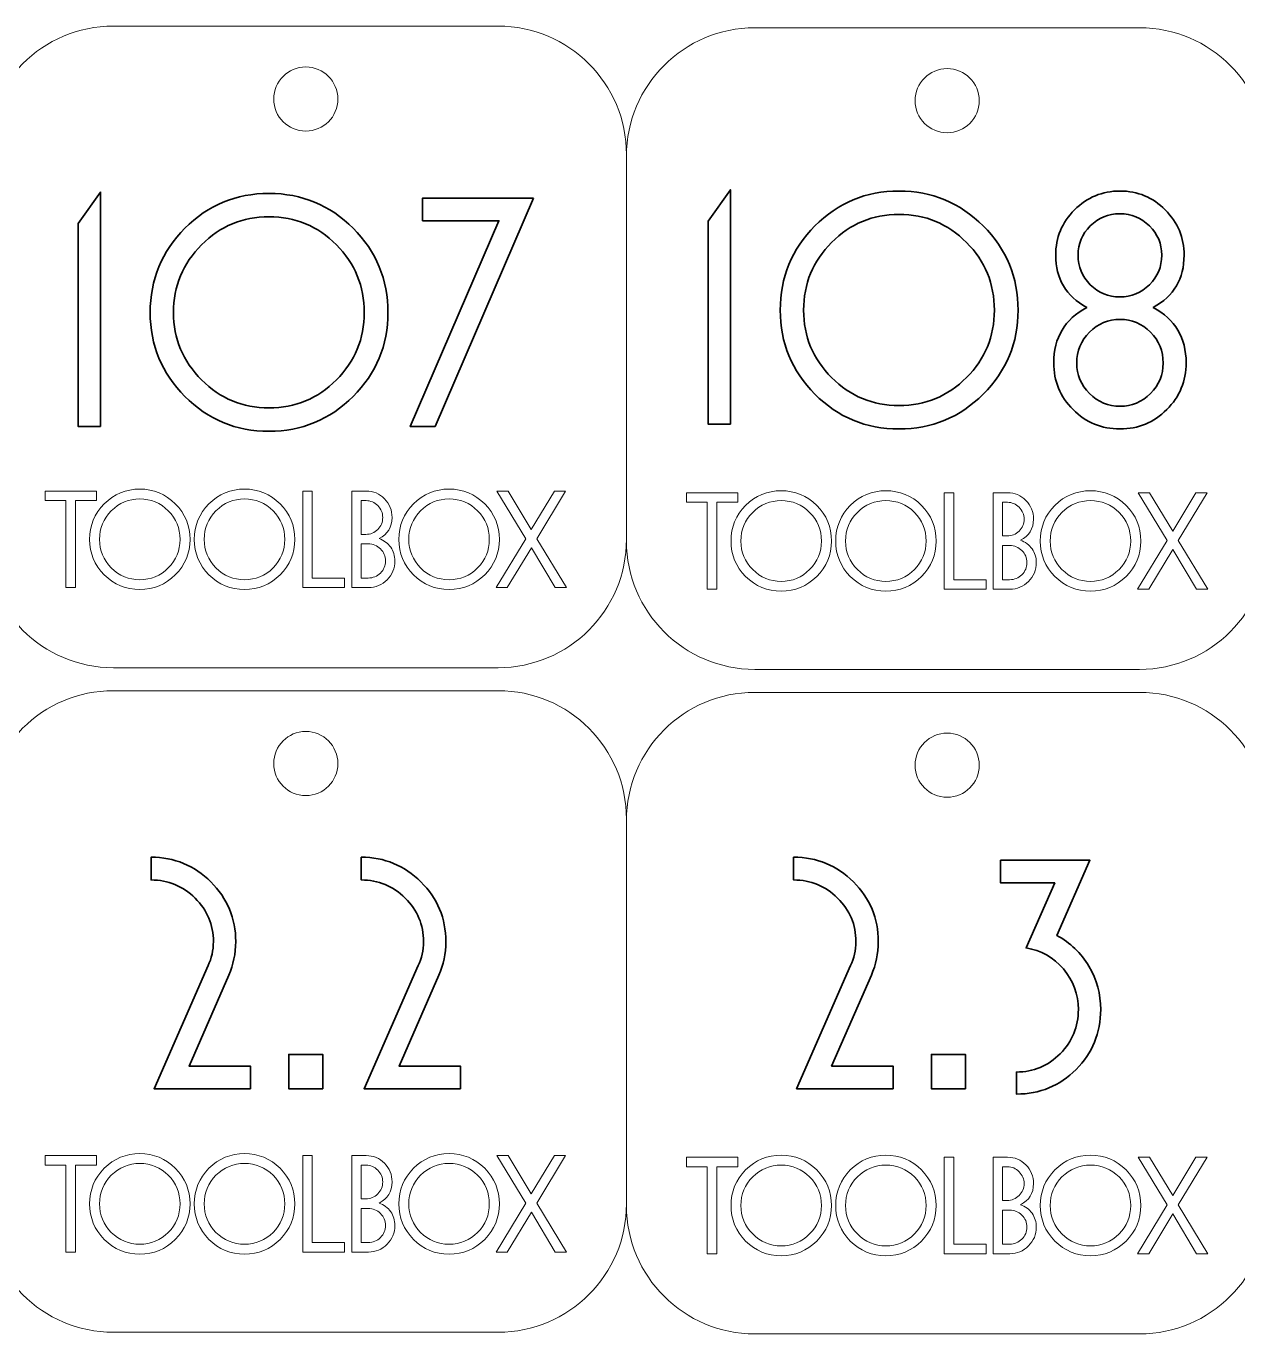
# Model space of a CAD drawing. Header units: inches. Extents: x 269 to 778, y -294 to 278.
# Drawn here: x 322.7 to 417.1, y -190.2 to -88.3 of the extents above; entities that cross this region are included whole.
import ezdxf

# ---------------------------------------------------------------- set-up
doc = ezdxf.new("R2010")
doc.units = ezdxf.units.IN
doc.header["$MEASUREMENT"] = 0
for name, color, linetype in [('cut', 7, 'Continuous'), ('engr', 7, 'Continuous'), ('tagli interni', 7, 'Continuous')]:
    doc.layers.add(name, color=color, linetype=linetype)

# ---------------------------------------------------------------- blocks, each defined once
blk = doc.blocks.new('block 2')
at = {"layer": 'cut', "color": 240, "lineweight": 9}
blk.add_open_spline([(379.47, -190.22), (379.47, -190.22), (409.47, -190.22), (409.47, -190.22), (414.99, -190.22), (419.47, -185.74), (419.47, -180.22), (419.47, -180.22), (419.47, -150.22), (419.47, -150.22), (419.47, -144.69), (414.99, -140.22), (409.47, -140.22), (409.47, -140.22), (379.47, -140.22), (379.47, -140.22), (373.95, -140.22), (369.47, -144.69), (369.47, -150.22), (369.47, -150.22), (369.47, -180.22), (369.47, -180.22), (369.47, -185.74), (373.95, -190.22), (379.47, -190.22)], degree=3, knots=[0, 0, 0, 0, 1, 1, 1, 2, 2, 2, 3, 3, 3, 4, 4, 4, 5, 5, 5, 6, 6, 6, 7, 7, 7, 8, 8, 8, 8], dxfattribs=at)
blk = doc.blocks.new('block 16')
at = {"layer": 'cut', "color": 240, "lineweight": 9}
blk.add_open_spline([(379.47, -138.43), (379.47, -138.43), (409.47, -138.43), (409.47, -138.43), (414.99, -138.43), (419.47, -133.95), (419.47, -128.43), (419.47, -128.43), (419.47, -98.43), (419.47, -98.43), (419.47, -92.91), (414.99, -88.43), (409.47, -88.43), (409.47, -88.43), (379.47, -88.43), (379.47, -88.43), (373.95, -88.43), (369.47, -92.91), (369.47, -98.43), (369.47, -98.43), (369.47, -128.43), (369.47, -128.43), (369.47, -133.95), (373.95, -138.43), (379.47, -138.43)], degree=3, knots=[0, 0, 0, 0, 1, 1, 1, 2, 2, 2, 3, 3, 3, 4, 4, 4, 5, 5, 5, 6, 6, 6, 7, 7, 7, 8, 8, 8, 8], dxfattribs=at)
blk = doc.blocks.new('block 28')
at = {"layer": 'tagli interni', "color": 240, "lineweight": 9}
blk.add_open_spline([(391.97, -145.9), (391.97, -144.52), (393.09, -143.4), (394.47, -143.4), (395.85, -143.4), (396.97, -144.52), (396.97, -145.9), (396.97, -147.28), (395.85, -148.4), (394.47, -148.4), (393.09, -148.4), (391.97, -147.28), (391.97, -145.9)], degree=3, knots=[0, 0, 0, 0, 1, 1, 1, 2, 2, 2, 3, 3, 3, 4, 4, 4, 4], dxfattribs=at)
blk = doc.blocks.new('block 52')
at = {"layer": 'tagli interni', "color": 240, "lineweight": 9}
blk.add_open_spline([(391.97, -94.11), (391.97, -92.73), (393.09, -91.61), (394.47, -91.61), (395.85, -91.61), (396.97, -92.73), (396.97, -94.11), (396.97, -95.49), (395.85, -96.61), (394.47, -96.61), (393.09, -96.61), (391.97, -95.49), (391.97, -94.11)], degree=3, knots=[0, 0, 0, 0, 1, 1, 1, 2, 2, 2, 3, 3, 3, 4, 4, 4, 4], dxfattribs=at)
blk = doc.blocks.new('block 55')
at = {"layer": 'engr', "color": 7, "lineweight": 5}
blk.add_lwpolyline([(378.15, -177.19), (376.51, -177.19), (376.51, -183.97), (375.77, -183.97), (375.77, -177.19), (374.15, -177.19), (374.15, -176.45), (378.15, -176.45), (378.15, -177.19)], dxfattribs=at)
blk = doc.blocks.new('block 56')
at = {"layer": 'engr', "color": 7, "lineweight": 5}
blk.add_open_spline([(385.45, -180.21), (385.45, -181.29), (385.07, -182.21), (384.3, -182.98), (383.54, -183.74), (382.61, -184.13), (381.53, -184.13), (380.45, -184.13), (379.52, -183.74), (378.76, -182.98), (378, -182.21), (377.62, -181.29), (377.62, -180.21), (377.62, -179.13), (378, -178.21), (378.76, -177.44), (379.52, -176.68), (380.45, -176.29), (381.53, -176.29), (382.61, -176.29), (383.54, -176.68), (384.3, -177.44), (385.07, -178.21), (385.45, -179.13), (385.45, -180.21)], degree=3, knots=[0, 0, 0, 0, 1, 1, 1, 2, 2, 2, 3, 3, 3, 4, 4, 4, 5, 5, 5, 6, 6, 6, 7, 7, 7, 8, 8, 8, 8], dxfattribs=at)
blk = doc.blocks.new('block 57')
at = {"layer": 'engr', "color": 7, "lineweight": 5}
blk.add_open_spline([(384.67, -180.21), (384.67, -179.34), (384.37, -178.6), (383.75, -177.98), (383.14, -177.37), (382.4, -177.06), (381.53, -177.06), (380.67, -177.06), (379.93, -177.37), (379.31, -177.98), (378.7, -178.6), (378.39, -179.34), (378.39, -180.21), (378.39, -181.08), (378.7, -181.82), (379.31, -182.43), (379.93, -183.05), (380.67, -183.36), (381.53, -183.36), (382.4, -183.36), (383.14, -183.05), (383.75, -182.43), (384.37, -181.82), (384.67, -181.08), (384.67, -180.21)], degree=3, knots=[0, 0, 0, 0, 1, 1, 1, 2, 2, 2, 3, 3, 3, 4, 4, 4, 5, 5, 5, 6, 6, 6, 7, 7, 7, 8, 8, 8, 8], dxfattribs=at)
blk = doc.blocks.new('block 58')
at = {"layer": 'engr', "color": 7, "lineweight": 5}
blk.add_open_spline([(393.61, -180.21), (393.61, -181.29), (393.23, -182.21), (392.47, -182.98), (391.7, -183.74), (390.78, -184.13), (389.69, -184.13), (388.61, -184.13), (387.68, -183.74), (386.92, -182.98), (386.16, -182.21), (385.78, -181.29), (385.78, -180.21), (385.78, -179.13), (386.16, -178.21), (386.92, -177.44), (387.68, -176.68), (388.61, -176.29), (389.69, -176.29), (390.78, -176.29), (391.7, -176.68), (392.47, -177.44), (393.23, -178.21), (393.61, -179.13), (393.61, -180.21)], degree=3, knots=[0, 0, 0, 0, 1, 1, 1, 2, 2, 2, 3, 3, 3, 4, 4, 4, 5, 5, 5, 6, 6, 6, 7, 7, 7, 8, 8, 8, 8], dxfattribs=at)
blk = doc.blocks.new('block 59')
at = {"layer": 'engr', "color": 7, "lineweight": 5}
blk.add_open_spline([(392.83, -180.21), (392.83, -179.34), (392.53, -178.6), (391.92, -177.98), (391.3, -177.37), (390.56, -177.06), (389.69, -177.06), (388.83, -177.06), (388.09, -177.37), (387.47, -177.98), (386.86, -178.6), (386.55, -179.34), (386.55, -180.21), (386.55, -181.08), (386.86, -181.82), (387.47, -182.43), (388.09, -183.05), (388.83, -183.36), (389.69, -183.36), (390.56, -183.36), (391.3, -183.05), (391.92, -182.43), (392.53, -181.82), (392.83, -181.08), (392.83, -180.21)], degree=3, knots=[0, 0, 0, 0, 1, 1, 1, 2, 2, 2, 3, 3, 3, 4, 4, 4, 5, 5, 5, 6, 6, 6, 7, 7, 7, 8, 8, 8, 8], dxfattribs=at)
blk = doc.blocks.new('block 60')
at = {"layer": 'engr', "color": 7, "lineweight": 5}
blk.add_lwpolyline([(397.5, -183.97), (394.24, -183.97), (394.24, -176.45), (394.98, -176.45), (394.98, -183.22), (397.5, -183.22), (397.5, -183.97)], dxfattribs=at)
blk = doc.blocks.new('block 61')
at = {"layer": 'engr', "color": 7, "lineweight": 5}
blk.add_open_spline([(401.42, -181.9), (401.42, -182.47), (401.22, -182.96), (400.81, -183.36), (400.41, -183.77), (399.92, -183.97), (399.35, -183.97), (399.35, -183.97), (398.05, -183.97), (398.05, -183.97), (398.05, -183.97), (398.05, -176.45), (398.05, -176.45), (398.05, -176.45), (399.17, -176.45), (399.17, -176.45), (399.74, -176.45), (400.22, -176.65), (400.61, -177.05), (401.01, -177.45), (401.2, -177.94), (401.2, -178.51), (401.2, -179.27), (400.86, -179.81), (400.18, -180.15), (400.56, -180.29), (400.87, -180.51), (401.09, -180.82), (401.31, -181.14), (401.42, -181.49), (401.42, -181.9)], degree=3, knots=[0, 0, 0, 0, 1, 1, 1, 2, 2, 2, 3, 3, 3, 4, 4, 4, 5, 5, 5, 6, 6, 6, 7, 7, 7, 8, 8, 8, 9, 9, 9, 10, 10, 10, 10], dxfattribs=at)
blk = doc.blocks.new('block 62')
at = {"layer": 'engr', "color": 7, "lineweight": 5}
blk.add_open_spline([(400.47, -178.51), (400.47, -178.15), (400.34, -177.84), (400.08, -177.58), (399.83, -177.32), (399.52, -177.19), (399.17, -177.19), (399.17, -177.19), (398.79, -177.19), (398.79, -177.19), (398.79, -177.19), (398.79, -179.82), (398.79, -179.82), (398.79, -179.82), (399.14, -179.82), (399.14, -179.82), (399.51, -179.82), (399.82, -179.69), (400.08, -179.43), (400.34, -179.18), (400.47, -178.87), (400.47, -178.51)], degree=3, knots=[0, 0, 0, 0, 1, 1, 1, 2, 2, 2, 3, 3, 3, 4, 4, 4, 5, 5, 5, 6, 6, 6, 7, 7, 7, 7], dxfattribs=at)
blk = doc.blocks.new('block 63')
at = {"layer": 'engr', "color": 7, "lineweight": 5}
blk.add_open_spline([(400.69, -181.9), (400.69, -181.53), (400.56, -181.22), (400.29, -180.96), (400.03, -180.7), (399.71, -180.57), (399.34, -180.57), (399.34, -180.57), (398.79, -180.57), (398.79, -180.57), (398.79, -180.57), (398.79, -183.22), (398.79, -183.22), (398.79, -183.22), (399.34, -183.22), (399.34, -183.22), (399.71, -183.22), (400.03, -183.09), (400.29, -182.83), (400.56, -182.57), (400.69, -182.26), (400.69, -181.9)], degree=3, knots=[0, 0, 0, 0, 1, 1, 1, 2, 2, 2, 3, 3, 3, 4, 4, 4, 5, 5, 5, 6, 6, 6, 7, 7, 7, 7], dxfattribs=at)
blk = doc.blocks.new('block 64')
at = {"layer": 'engr', "color": 7, "lineweight": 5}
blk.add_open_spline([(409.56, -180.21), (409.56, -181.29), (409.18, -182.21), (408.42, -182.98), (407.65, -183.74), (406.73, -184.13), (405.64, -184.13), (404.56, -184.13), (403.63, -183.74), (402.87, -182.98), (402.11, -182.21), (401.73, -181.29), (401.73, -180.21), (401.73, -179.13), (402.11, -178.21), (402.87, -177.44), (403.63, -176.68), (404.56, -176.29), (405.64, -176.29), (406.73, -176.29), (407.65, -176.68), (408.42, -177.44), (409.18, -178.21), (409.56, -179.13), (409.56, -180.21)], degree=3, knots=[0, 0, 0, 0, 1, 1, 1, 2, 2, 2, 3, 3, 3, 4, 4, 4, 5, 5, 5, 6, 6, 6, 7, 7, 7, 8, 8, 8, 8], dxfattribs=at)
blk = doc.blocks.new('block 65')
at = {"layer": 'engr', "color": 7, "lineweight": 5}
blk.add_open_spline([(408.78, -180.21), (408.78, -179.34), (408.48, -178.6), (407.87, -177.98), (407.25, -177.37), (406.51, -177.06), (405.64, -177.06), (404.78, -177.06), (404.04, -177.37), (403.42, -177.98), (402.81, -178.6), (402.5, -179.34), (402.5, -180.21), (402.5, -181.08), (402.81, -181.82), (403.42, -182.43), (404.04, -183.05), (404.78, -183.36), (405.64, -183.36), (406.51, -183.36), (407.25, -183.05), (407.87, -182.43), (408.48, -181.82), (408.78, -181.08), (408.78, -180.21)], degree=3, knots=[0, 0, 0, 0, 1, 1, 1, 2, 2, 2, 3, 3, 3, 4, 4, 4, 5, 5, 5, 6, 6, 6, 7, 7, 7, 8, 8, 8, 8], dxfattribs=at)
blk = doc.blocks.new('block 66')
at = {"layer": 'engr', "color": 7, "lineweight": 5}
blk.add_lwpolyline([(414.79, -183.97), (413.92, -183.97), (412.06, -180.87), (410.18, -183.97), (409.31, -183.97), (411.62, -180.17), (409.37, -176.45), (410.24, -176.45), (412.05, -179.44), (413.86, -176.45), (414.73, -176.45), (412.49, -180.17), (414.79, -183.97)], dxfattribs=at)
blk = doc.blocks.new('block 54')
at = {"layer": 'engr'}
for name in ['block 56', 'block 58', 'block 64', 'block 55', 'block 57', 'block 59', 'block 60', 'block 61', 'block 62', 'block 65', 'block 66', 'block 63']:
    blk.add_blockref(name, (0, 0), dxfattribs=at)
blk = doc.blocks.new('block 367')
at = {"layer": 'engr', "color": 7, "lineweight": 5}
blk.add_lwpolyline([(378.15, -125.41), (376.51, -125.41), (376.51, -132.19), (375.77, -132.19), (375.77, -125.41), (374.15, -125.41), (374.15, -124.66), (378.15, -124.66), (378.15, -125.41)], dxfattribs=at)
blk = doc.blocks.new('block 368')
at = {"layer": 'engr', "color": 7, "lineweight": 5}
blk.add_open_spline([(385.45, -128.43), (385.45, -129.5), (385.07, -130.43), (384.3, -131.19), (383.54, -131.96), (382.61, -132.34), (381.53, -132.34), (380.45, -132.34), (379.52, -131.96), (378.76, -131.19), (378, -130.43), (377.62, -129.5), (377.62, -128.43), (377.62, -127.34), (378, -126.42), (378.76, -125.65), (379.52, -124.89), (380.45, -124.51), (381.53, -124.51), (382.61, -124.51), (383.54, -124.89), (384.3, -125.65), (385.07, -126.42), (385.45, -127.34), (385.45, -128.43)], degree=3, knots=[0, 0, 0, 0, 1, 1, 1, 2, 2, 2, 3, 3, 3, 4, 4, 4, 5, 5, 5, 6, 6, 6, 7, 7, 7, 8, 8, 8, 8], dxfattribs=at)
blk = doc.blocks.new('block 369')
at = {"layer": 'engr', "color": 7, "lineweight": 5}
blk.add_open_spline([(384.67, -128.43), (384.67, -127.56), (384.37, -126.81), (383.75, -126.2), (383.14, -125.58), (382.4, -125.28), (381.53, -125.28), (380.67, -125.28), (379.93, -125.58), (379.31, -126.2), (378.7, -126.81), (378.39, -127.56), (378.39, -128.43), (378.39, -129.29), (378.7, -130.03), (379.31, -130.65), (379.93, -131.26), (380.67, -131.57), (381.53, -131.57), (382.4, -131.57), (383.14, -131.26), (383.75, -130.65), (384.37, -130.03), (384.67, -129.29), (384.67, -128.43)], degree=3, knots=[0, 0, 0, 0, 1, 1, 1, 2, 2, 2, 3, 3, 3, 4, 4, 4, 5, 5, 5, 6, 6, 6, 7, 7, 7, 8, 8, 8, 8], dxfattribs=at)
blk = doc.blocks.new('block 370')
at = {"layer": 'engr', "color": 7, "lineweight": 5}
blk.add_open_spline([(393.61, -128.43), (393.61, -129.5), (393.23, -130.43), (392.47, -131.19), (391.7, -131.96), (390.78, -132.34), (389.69, -132.34), (388.61, -132.34), (387.68, -131.96), (386.92, -131.19), (386.16, -130.43), (385.78, -129.5), (385.78, -128.43), (385.78, -127.34), (386.16, -126.42), (386.92, -125.65), (387.68, -124.89), (388.61, -124.51), (389.69, -124.51), (390.78, -124.51), (391.7, -124.89), (392.47, -125.65), (393.23, -126.42), (393.61, -127.34), (393.61, -128.43)], degree=3, knots=[0, 0, 0, 0, 1, 1, 1, 2, 2, 2, 3, 3, 3, 4, 4, 4, 5, 5, 5, 6, 6, 6, 7, 7, 7, 8, 8, 8, 8], dxfattribs=at)
blk = doc.blocks.new('block 371')
at = {"layer": 'engr', "color": 7, "lineweight": 5}
blk.add_open_spline([(392.83, -128.43), (392.83, -127.56), (392.53, -126.81), (391.92, -126.2), (391.3, -125.58), (390.56, -125.28), (389.69, -125.28), (388.83, -125.28), (388.09, -125.58), (387.47, -126.2), (386.86, -126.81), (386.55, -127.56), (386.55, -128.43), (386.55, -129.29), (386.86, -130.03), (387.47, -130.65), (388.09, -131.26), (388.83, -131.57), (389.69, -131.57), (390.56, -131.57), (391.3, -131.26), (391.92, -130.65), (392.53, -130.03), (392.83, -129.29), (392.83, -128.43)], degree=3, knots=[0, 0, 0, 0, 1, 1, 1, 2, 2, 2, 3, 3, 3, 4, 4, 4, 5, 5, 5, 6, 6, 6, 7, 7, 7, 8, 8, 8, 8], dxfattribs=at)
blk = doc.blocks.new('block 372')
at = {"layer": 'engr', "color": 7, "lineweight": 5}
blk.add_lwpolyline([(397.5, -132.19), (394.24, -132.19), (394.24, -124.66), (394.98, -124.66), (394.98, -131.44), (397.5, -131.44), (397.5, -132.19)], dxfattribs=at)
blk = doc.blocks.new('block 373')
at = {"layer": 'engr', "color": 7, "lineweight": 5}
blk.add_open_spline([(401.42, -130.11), (401.42, -130.68), (401.22, -131.17), (400.81, -131.58), (400.41, -131.98), (399.92, -132.19), (399.35, -132.19), (399.35, -132.19), (398.05, -132.19), (398.05, -132.19), (398.05, -132.19), (398.05, -124.66), (398.05, -124.66), (398.05, -124.66), (399.17, -124.66), (399.17, -124.66), (399.74, -124.66), (400.22, -124.86), (400.61, -125.26), (401.01, -125.67), (401.2, -126.15), (401.2, -126.73), (401.2, -127.48), (400.86, -128.03), (400.18, -128.36), (400.56, -128.5), (400.87, -128.73), (401.09, -129.04), (401.31, -129.35), (401.42, -129.71), (401.42, -130.11)], degree=3, knots=[0, 0, 0, 0, 1, 1, 1, 2, 2, 2, 3, 3, 3, 4, 4, 4, 5, 5, 5, 6, 6, 6, 7, 7, 7, 8, 8, 8, 9, 9, 9, 10, 10, 10, 10], dxfattribs=at)
blk = doc.blocks.new('block 374')
at = {"layer": 'engr', "color": 7, "lineweight": 5}
blk.add_open_spline([(400.47, -126.73), (400.47, -126.37), (400.34, -126.06), (400.08, -125.8), (399.83, -125.54), (399.52, -125.41), (399.17, -125.41), (399.17, -125.41), (398.79, -125.41), (398.79, -125.41), (398.79, -125.41), (398.79, -128.03), (398.79, -128.03), (398.79, -128.03), (399.14, -128.03), (399.14, -128.03), (399.51, -128.03), (399.82, -127.91), (400.08, -127.65), (400.34, -127.39), (400.47, -127.08), (400.47, -126.73)], degree=3, knots=[0, 0, 0, 0, 1, 1, 1, 2, 2, 2, 3, 3, 3, 4, 4, 4, 5, 5, 5, 6, 6, 6, 7, 7, 7, 7], dxfattribs=at)
blk = doc.blocks.new('block 375')
at = {"layer": 'engr', "color": 7, "lineweight": 5}
blk.add_open_spline([(400.69, -130.11), (400.69, -129.74), (400.56, -129.43), (400.29, -129.17), (400.03, -128.91), (399.71, -128.78), (399.34, -128.78), (399.34, -128.78), (398.79, -128.78), (398.79, -128.78), (398.79, -128.78), (398.79, -131.44), (398.79, -131.44), (398.79, -131.44), (399.34, -131.44), (399.34, -131.44), (399.71, -131.44), (400.03, -131.31), (400.29, -131.05), (400.56, -130.79), (400.69, -130.48), (400.69, -130.11)], degree=3, knots=[0, 0, 0, 0, 1, 1, 1, 2, 2, 2, 3, 3, 3, 4, 4, 4, 5, 5, 5, 6, 6, 6, 7, 7, 7, 7], dxfattribs=at)
blk = doc.blocks.new('block 376')
at = {"layer": 'engr', "color": 7, "lineweight": 5}
blk.add_open_spline([(409.56, -128.43), (409.56, -129.5), (409.18, -130.43), (408.42, -131.19), (407.65, -131.96), (406.73, -132.34), (405.64, -132.34), (404.56, -132.34), (403.63, -131.96), (402.87, -131.19), (402.11, -130.43), (401.73, -129.5), (401.73, -128.43), (401.73, -127.34), (402.11, -126.42), (402.87, -125.65), (403.63, -124.89), (404.56, -124.51), (405.64, -124.51), (406.73, -124.51), (407.65, -124.89), (408.42, -125.65), (409.18, -126.42), (409.56, -127.34), (409.56, -128.43)], degree=3, knots=[0, 0, 0, 0, 1, 1, 1, 2, 2, 2, 3, 3, 3, 4, 4, 4, 5, 5, 5, 6, 6, 6, 7, 7, 7, 8, 8, 8, 8], dxfattribs=at)
blk = doc.blocks.new('block 377')
at = {"layer": 'engr', "color": 7, "lineweight": 5}
blk.add_open_spline([(408.78, -128.43), (408.78, -127.56), (408.48, -126.81), (407.87, -126.2), (407.25, -125.58), (406.51, -125.28), (405.64, -125.28), (404.78, -125.28), (404.04, -125.58), (403.42, -126.2), (402.81, -126.81), (402.5, -127.56), (402.5, -128.43), (402.5, -129.29), (402.81, -130.03), (403.42, -130.65), (404.04, -131.26), (404.78, -131.57), (405.64, -131.57), (406.51, -131.57), (407.25, -131.26), (407.87, -130.65), (408.48, -130.03), (408.78, -129.29), (408.78, -128.43)], degree=3, knots=[0, 0, 0, 0, 1, 1, 1, 2, 2, 2, 3, 3, 3, 4, 4, 4, 5, 5, 5, 6, 6, 6, 7, 7, 7, 8, 8, 8, 8], dxfattribs=at)
blk = doc.blocks.new('block 378')
at = {"layer": 'engr', "color": 7, "lineweight": 5}
blk.add_lwpolyline([(414.79, -132.19), (413.92, -132.19), (412.06, -129.08), (410.18, -132.19), (409.31, -132.19), (411.62, -128.38), (409.37, -124.66), (410.24, -124.66), (412.05, -127.65), (413.86, -124.66), (414.73, -124.66), (412.49, -128.38), (414.79, -132.19)], dxfattribs=at)
blk = doc.blocks.new('block 366')
at = {"layer": 'engr'}
for name in ['block 367', 'block 368', 'block 369', 'block 370', 'block 371', 'block 372', 'block 373', 'block 376', 'block 377', 'block 378', 'block 374', 'block 375']:
    blk.add_blockref(name, (0, 0), dxfattribs=at)
blk = doc.blocks.new('block 403')
at = {"layer": 'engr', "color": 7, "lineweight": 35}
blk.add_lwpolyline([(345.8, -171.11), (343.14, -171.11), (343.14, -168.44), (345.8, -168.44), (345.8, -171.11)], dxfattribs=at)
for points in [[(340.15, -171.11), (340.15, -171.11), (332.64, -171.11), (332.64, -171.11), (332.64, -171.11), (336.85, -161.52), (336.85, -161.52), (337.13, -160.97), (337.27, -160.34), (337.27, -159.65), (337.27, -158.33), (336.79, -157.2), (335.84, -156.26), (334.89, -155.31), (333.75, -154.84), (332.41, -154.84), (332.41, -154.84), (332.41, -153.07), (332.41, -153.07), (334.23, -153.07), (335.78, -153.71), (337.07, -154.99), (338.36, -156.28), (339.01, -157.83), (339.01, -159.65), (339.01, -160.58), (338.83, -161.45), (338.46, -162.25), (338.46, -162.25), (335.37, -169.35), (335.37, -169.35), (335.37, -169.35), (340.15, -169.35), (340.15, -169.35), (340.15, -169.35), (340.15, -171.11), (340.15, -171.11)], [(356.53, -171.11), (356.53, -171.11), (349.02, -171.11), (349.02, -171.11), (349.02, -171.11), (353.23, -161.52), (353.23, -161.52), (353.51, -160.97), (353.65, -160.34), (353.65, -159.65), (353.65, -158.33), (353.17, -157.2), (352.22, -156.26), (351.27, -155.31), (350.13, -154.84), (348.79, -154.84), (348.79, -154.84), (348.79, -153.07), (348.79, -153.07), (350.61, -153.07), (352.16, -153.71), (353.45, -154.99), (354.74, -156.28), (355.39, -157.83), (355.39, -159.65), (355.39, -160.58), (355.21, -161.45), (354.84, -162.25), (354.84, -162.25), (351.75, -169.35), (351.75, -169.35), (351.75, -169.35), (356.53, -169.35), (356.53, -169.35), (356.53, -169.35), (356.53, -171.11), (356.53, -171.11)]]:
    blk.add_open_spline(points, degree=3, knots=[0, 0, 0, 0, 1, 1, 1, 2, 2, 2, 3, 3, 3, 4, 4, 4, 5, 5, 5, 6, 6, 6, 7, 7, 7, 8, 8, 8, 9, 9, 9, 10, 10, 10, 11, 11, 11, 12, 12, 12, 12], dxfattribs=at)
blk = doc.blocks.new('block 404')
at = {"layer": 'engr', "color": 7, "lineweight": 35}
blk.add_lwpolyline([(395.89, -171.11), (393.24, -171.11), (393.24, -168.44), (395.89, -168.44), (395.89, -171.11)], dxfattribs=at)
for points, knots in [([(390.25, -171.11), (390.25, -171.11), (382.73, -171.11), (382.73, -171.11), (382.73, -171.11), (386.94, -161.52), (386.94, -161.52), (387.22, -160.97), (387.36, -160.34), (387.36, -159.65), (387.36, -158.33), (386.88, -157.2), (385.93, -156.26), (384.98, -155.31), (383.84, -154.84), (382.5, -154.84), (382.5, -154.84), (382.5, -153.07), (382.5, -153.07), (384.32, -153.07), (385.87, -153.71), (387.16, -154.99), (388.46, -156.28), (389.1, -157.83), (389.1, -159.65), (389.1, -160.58), (388.92, -161.45), (388.56, -162.25), (388.56, -162.25), (385.46, -169.35), (385.46, -169.35), (385.46, -169.35), (390.25, -169.35), (390.25, -169.35), (390.25, -169.35), (390.25, -171.11), (390.25, -171.11)], [0, 0, 0, 0, 1, 1, 1, 2, 2, 2, 3, 3, 3, 4, 4, 4, 5, 5, 5, 6, 6, 6, 7, 7, 7, 8, 8, 8, 9, 9, 9, 10, 10, 10, 11, 11, 11, 12, 12, 12, 12]), ([(406.44, -164.93), (406.44, -166.76), (405.8, -168.32), (404.52, -169.61), (403.24, -170.89), (401.69, -171.53), (399.87, -171.53), (399.87, -171.53), (399.87, -169.81), (399.87, -169.81), (401.19, -169.81), (402.33, -169.34), (403.28, -168.38), (404.23, -167.43), (404.7, -166.28), (404.7, -164.93), (404.7, -163.75), (404.31, -162.7), (403.54, -161.78), (402.76, -160.86), (401.79, -160.32), (400.62, -160.14), (400.62, -160.14), (402.86, -155.07), (402.86, -155.07), (402.86, -155.07), (398.64, -155.07), (398.64, -155.07), (398.64, -155.07), (398.64, -153.3), (398.64, -153.3), (398.64, -153.3), (405.6, -153.3), (405.6, -153.3), (405.6, -153.3), (403.01, -159.16), (403.01, -159.16), (404.07, -159.73), (404.91, -160.53), (405.52, -161.57), (406.14, -162.61), (406.44, -163.73), (406.44, -164.93)], [0, 0, 0, 0, 1, 1, 1, 2, 2, 2, 3, 3, 3, 4, 4, 4, 5, 5, 5, 6, 6, 6, 7, 7, 7, 8, 8, 8, 9, 9, 9, 10, 10, 10, 11, 11, 11, 12, 12, 12, 13, 13, 13, 14, 14, 14, 14])]:
    blk.add_open_spline(points, degree=3, knots=knots, dxfattribs=at)
blk = doc.blocks.new('block 448')
at = {"layer": 'engr', "color": 7, "lineweight": 35}
for points in [[(328.47, -119.51), (326.73, -119.51), (326.73, -103.68), (328.47, -101.23), (328.47, -119.51)], [(362.22, -101.7), (354.55, -119.51), (352.62, -119.51), (359.53, -103.47), (353.58, -103.47), (353.58, -101.7), (362.22, -101.7)]]:
    blk.add_lwpolyline(points, dxfattribs=at)
for points in [[(350.88, -110.62), (350.88, -113.17), (349.97, -115.35), (348.16, -117.16), (346.35, -118.97), (344.16, -119.87), (341.6, -119.87), (339.03, -119.87), (336.85, -118.97), (335.05, -117.16), (333.24, -115.35), (332.34, -113.17), (332.34, -110.62), (332.34, -108.05), (333.24, -105.86), (335.05, -104.05), (336.85, -102.24), (339.03, -101.34), (341.6, -101.34), (344.16, -101.34), (346.35, -102.24), (348.16, -104.05), (349.97, -105.86), (350.88, -108.05), (350.88, -110.62)], [(349.03, -110.62), (349.03, -108.56), (348.31, -106.8), (346.86, -105.34), (345.41, -103.88), (343.66, -103.16), (341.6, -103.16), (339.55, -103.16), (337.8, -103.88), (336.35, -105.34), (334.89, -106.8), (334.16, -108.56), (334.16, -110.62), (334.16, -112.66), (334.89, -114.41), (336.35, -115.87), (337.8, -117.33), (339.55, -118.05), (341.6, -118.05), (343.66, -118.05), (345.41, -117.33), (346.86, -115.87), (348.31, -114.41), (349.03, -112.66), (349.03, -110.62)]]:
    blk.add_open_spline(points, degree=3, knots=[0, 0, 0, 0, 1, 1, 1, 2, 2, 2, 3, 3, 3, 4, 4, 4, 5, 5, 5, 6, 6, 6, 7, 7, 7, 8, 8, 8, 8], dxfattribs=at)
blk = doc.blocks.new('block 450')
at = {"layer": 'engr', "color": 7, "lineweight": 35}
blk.add_lwpolyline([(377.58, -119.33), (375.84, -119.33), (375.84, -103.49), (377.58, -101.05), (377.58, -119.33)], dxfattribs=at)
for points, knots in [([(400, -110.44), (400, -112.98), (399.09, -115.16), (397.28, -116.98), (395.47, -118.79), (393.28, -119.69), (390.71, -119.69), (388.15, -119.69), (385.96, -118.79), (384.16, -116.98), (382.36, -115.16), (381.46, -112.98), (381.46, -110.44), (381.46, -107.87), (382.36, -105.68), (384.16, -103.87), (385.96, -102.06), (388.15, -101.15), (390.71, -101.15), (393.28, -101.15), (395.47, -102.06), (397.28, -103.87), (399.09, -105.68), (400, -107.87), (400, -110.44)], [0, 0, 0, 0, 1, 1, 1, 2, 2, 2, 3, 3, 3, 4, 4, 4, 5, 5, 5, 6, 6, 6, 7, 7, 7, 8, 8, 8, 8]), ([(413.1, -114.54), (413.1, -115.97), (412.6, -117.18), (411.59, -118.18), (410.59, -119.19), (409.37, -119.69), (407.95, -119.69), (406.51, -119.69), (405.29, -119.19), (404.29, -118.18), (403.28, -117.18), (402.78, -115.97), (402.78, -114.54), (402.78, -112.59), (403.64, -111.15), (405.35, -110.23), (403.74, -109.34), (402.93, -107.98), (402.93, -106.15), (402.93, -104.78), (403.42, -103.6), (404.4, -102.62), (405.38, -101.64), (406.56, -101.15), (407.95, -101.15), (409.32, -101.15), (410.49, -101.64), (411.47, -102.62), (412.45, -103.6), (412.94, -104.78), (412.94, -106.15), (412.94, -107.98), (412.14, -109.34), (410.53, -110.23), (412.24, -111.15), (413.1, -112.59), (413.1, -114.54)], [0, 0, 0, 0, 1, 1, 1, 2, 2, 2, 3, 3, 3, 4, 4, 4, 5, 5, 5, 6, 6, 6, 7, 7, 7, 8, 8, 8, 9, 9, 9, 10, 10, 10, 11, 11, 11, 12, 12, 12, 12]), ([(411.2, -106.15), (411.2, -105.26), (410.88, -104.5), (410.24, -103.87), (409.59, -103.24), (408.83, -102.92), (407.94, -102.92), (407.03, -102.92), (406.26, -103.24), (405.63, -103.87), (404.99, -104.5), (404.68, -105.26), (404.68, -106.15), (404.68, -107.05), (404.99, -107.81), (405.63, -108.45), (406.26, -109.08), (407.03, -109.4), (407.94, -109.4), (408.83, -109.4), (409.59, -109.08), (410.24, -108.45), (410.88, -107.81), (411.2, -107.05), (411.2, -106.15)], [0, 0, 0, 0, 1, 1, 1, 2, 2, 2, 3, 3, 3, 4, 4, 4, 5, 5, 5, 6, 6, 6, 7, 7, 7, 8, 8, 8, 8]), ([(398.15, -110.44), (398.15, -108.37), (397.43, -106.61), (395.98, -105.16), (394.53, -103.7), (392.78, -102.97), (390.71, -102.97), (388.67, -102.97), (386.92, -103.7), (385.46, -105.16), (384.01, -106.61), (383.28, -108.37), (383.28, -110.44), (383.28, -112.48), (384.01, -114.23), (385.46, -115.69), (386.92, -117.14), (388.67, -117.87), (390.71, -117.87), (392.78, -117.87), (394.53, -117.14), (395.98, -115.69), (397.43, -114.23), (398.15, -112.48), (398.15, -110.44)], [0, 0, 0, 0, 1, 1, 1, 2, 2, 2, 3, 3, 3, 4, 4, 4, 5, 5, 5, 6, 6, 6, 7, 7, 7, 8, 8, 8, 8]), ([(411.31, -114.56), (411.31, -113.62), (410.98, -112.82), (410.32, -112.16), (409.66, -111.49), (408.87, -111.16), (407.95, -111.16), (407.02, -111.16), (406.22, -111.49), (405.56, -112.16), (404.9, -112.82), (404.57, -113.62), (404.57, -114.56), (404.57, -115.48), (404.9, -116.27), (405.56, -116.93), (406.22, -117.59), (407.02, -117.92), (407.95, -117.92), (408.87, -117.92), (409.66, -117.59), (410.32, -116.93), (410.98, -116.27), (411.31, -115.48), (411.31, -114.56)], [0, 0, 0, 0, 1, 1, 1, 2, 2, 2, 3, 3, 3, 4, 4, 4, 5, 5, 5, 6, 6, 6, 7, 7, 7, 8, 8, 8, 8])]:
    blk.add_open_spline(points, degree=3, knots=knots, dxfattribs=at)

msp = doc.modelspace()

# ---------------------------------------------------------------- linework, layer by layer
at = {"layer": 'cut', "color": 240, "lineweight": 9}
for points in [[(329.47, -138.3), (329.47, -138.3), (359.47, -138.3), (359.47, -138.3), (364.99, -138.3), (369.47, -133.82), (369.47, -128.3), (369.47, -128.3), (369.47, -98.3), (369.47, -98.3), (369.47, -92.78), (364.99, -88.3), (359.47, -88.3), (359.47, -88.3), (329.47, -88.3), (329.47, -88.3), (323.95, -88.3), (319.47, -92.78), (319.47, -98.3), (319.47, -98.3), (319.47, -128.3), (319.47, -128.3), (319.47, -133.82), (323.95, -138.3), (329.47, -138.3)], [(329.47, -190.09), (329.47, -190.09), (359.47, -190.09), (359.47, -190.09), (364.99, -190.09), (369.47, -185.61), (369.47, -180.09), (369.47, -180.09), (369.47, -150.09), (369.47, -150.09), (369.47, -144.57), (364.99, -140.09), (359.47, -140.09), (359.47, -140.09), (329.47, -140.09), (329.47, -140.09), (323.95, -140.09), (319.47, -144.57), (319.47, -150.09), (319.47, -150.09), (319.47, -180.09), (319.47, -180.09), (319.47, -185.61), (323.95, -190.09), (329.47, -190.09)]]:
    msp.add_open_spline(points, degree=3, knots=[0, 0, 0, 0, 1, 1, 1, 2, 2, 2, 3, 3, 3, 4, 4, 4, 5, 5, 5, 6, 6, 6, 7, 7, 7, 8, 8, 8, 8], dxfattribs=at)
at = {"layer": 'engr', "color": 7, "lineweight": 5}
for points in [[(328.15, -125.28), (326.51, -125.28), (326.51, -132.06), (325.77, -132.06), (325.77, -125.28), (324.15, -125.28), (324.15, -124.53), (328.15, -124.53), (328.15, -125.28)], [(347.5, -132.06), (344.24, -132.06), (344.24, -124.53), (344.98, -124.53), (344.98, -131.31), (347.5, -131.31), (347.5, -132.06)], [(364.79, -132.06), (363.92, -132.06), (362.06, -128.96), (360.18, -132.06), (359.31, -132.06), (361.62, -128.26), (359.37, -124.53), (360.24, -124.53), (362.05, -127.52), (363.86, -124.53), (364.73, -124.53), (362.49, -128.26), (364.79, -132.06)], [(328.15, -177.07), (326.51, -177.07), (326.51, -183.84), (325.77, -183.84), (325.77, -177.07), (324.15, -177.07), (324.15, -176.32), (328.15, -176.32), (328.15, -177.07)], [(347.5, -183.84), (344.24, -183.84), (344.24, -176.32), (344.98, -176.32), (344.98, -183.1), (347.5, -183.1), (347.5, -183.84)], [(364.79, -183.84), (363.92, -183.84), (362.06, -180.74), (360.18, -183.84), (359.31, -183.84), (361.62, -180.04), (359.37, -176.32), (360.24, -176.32), (362.05, -179.31), (363.86, -176.32), (364.73, -176.32), (362.49, -180.04), (364.79, -183.84)]]:
    msp.add_lwpolyline(points, dxfattribs=at)
for points, knots in [([(335.45, -128.3), (335.45, -129.38), (335.07, -130.3), (334.3, -131.06), (333.54, -131.83), (332.61, -132.21), (331.53, -132.21), (330.45, -132.21), (329.52, -131.83), (328.76, -131.06), (328, -130.3), (327.62, -129.38), (327.62, -128.3), (327.62, -127.22), (328, -126.29), (328.76, -125.53), (329.52, -124.76), (330.45, -124.38), (331.53, -124.38), (332.61, -124.38), (333.54, -124.76), (334.3, -125.53), (335.07, -126.29), (335.45, -127.22), (335.45, -128.3)], [0, 0, 0, 0, 1, 1, 1, 2, 2, 2, 3, 3, 3, 4, 4, 4, 5, 5, 5, 6, 6, 6, 7, 7, 7, 8, 8, 8, 8]), ([(334.67, -128.3), (334.67, -127.43), (334.37, -126.69), (333.75, -126.07), (333.14, -125.46), (332.4, -125.15), (331.53, -125.15), (330.67, -125.15), (329.93, -125.46), (329.31, -126.07), (328.7, -126.69), (328.39, -127.43), (328.39, -128.3), (328.39, -129.17), (328.7, -129.9), (329.31, -130.52), (329.93, -131.14), (330.67, -131.44), (331.53, -131.44), (332.4, -131.44), (333.14, -131.14), (333.75, -130.52), (334.37, -129.9), (334.67, -129.17), (334.67, -128.3)], [0, 0, 0, 0, 1, 1, 1, 2, 2, 2, 3, 3, 3, 4, 4, 4, 5, 5, 5, 6, 6, 6, 7, 7, 7, 8, 8, 8, 8]), ([(343.61, -128.3), (343.61, -129.38), (343.23, -130.3), (342.47, -131.06), (341.7, -131.83), (340.78, -132.21), (339.69, -132.21), (338.61, -132.21), (337.68, -131.83), (336.92, -131.06), (336.16, -130.3), (335.78, -129.38), (335.78, -128.3), (335.78, -127.22), (336.16, -126.29), (336.92, -125.53), (337.68, -124.76), (338.61, -124.38), (339.69, -124.38), (340.78, -124.38), (341.7, -124.76), (342.47, -125.53), (343.23, -126.29), (343.61, -127.22), (343.61, -128.3)], [0, 0, 0, 0, 1, 1, 1, 2, 2, 2, 3, 3, 3, 4, 4, 4, 5, 5, 5, 6, 6, 6, 7, 7, 7, 8, 8, 8, 8]), ([(342.83, -128.3), (342.83, -127.43), (342.53, -126.69), (341.92, -126.07), (341.3, -125.46), (340.56, -125.15), (339.69, -125.15), (338.83, -125.15), (338.09, -125.46), (337.47, -126.07), (336.86, -126.69), (336.55, -127.43), (336.55, -128.3), (336.55, -129.17), (336.86, -129.9), (337.47, -130.52), (338.09, -131.14), (338.83, -131.44), (339.69, -131.44), (340.56, -131.44), (341.3, -131.14), (341.92, -130.52), (342.53, -129.9), (342.83, -129.17), (342.83, -128.3)], [0, 0, 0, 0, 1, 1, 1, 2, 2, 2, 3, 3, 3, 4, 4, 4, 5, 5, 5, 6, 6, 6, 7, 7, 7, 8, 8, 8, 8]), ([(351.42, -129.98), (351.42, -130.55), (351.22, -131.04), (350.81, -131.45), (350.41, -131.85), (349.92, -132.06), (349.35, -132.06), (349.35, -132.06), (348.05, -132.06), (348.05, -132.06), (348.05, -132.06), (348.05, -124.53), (348.05, -124.53), (348.05, -124.53), (349.17, -124.53), (349.17, -124.53), (349.74, -124.53), (350.22, -124.73), (350.61, -125.14), (351.01, -125.54), (351.2, -126.03), (351.2, -126.6), (351.2, -127.35), (350.86, -127.9), (350.18, -128.24), (350.56, -128.37), (350.87, -128.6), (351.09, -128.91), (351.31, -129.22), (351.42, -129.58), (351.42, -129.98)], [0, 0, 0, 0, 1, 1, 1, 2, 2, 2, 3, 3, 3, 4, 4, 4, 5, 5, 5, 6, 6, 6, 7, 7, 7, 8, 8, 8, 9, 9, 9, 10, 10, 10, 10]), ([(350.47, -126.6), (350.47, -126.24), (350.34, -125.93), (350.08, -125.67), (349.83, -125.41), (349.52, -125.28), (349.17, -125.28), (349.17, -125.28), (348.79, -125.28), (348.79, -125.28), (348.79, -125.28), (348.79, -127.91), (348.79, -127.91), (348.79, -127.91), (349.14, -127.91), (349.14, -127.91), (349.51, -127.91), (349.82, -127.78), (350.08, -127.52), (350.34, -127.27), (350.47, -126.96), (350.47, -126.6)], [0, 0, 0, 0, 1, 1, 1, 2, 2, 2, 3, 3, 3, 4, 4, 4, 5, 5, 5, 6, 6, 6, 7, 7, 7, 7]), ([(359.56, -128.3), (359.56, -129.38), (359.18, -130.3), (358.42, -131.06), (357.65, -131.83), (356.73, -132.21), (355.64, -132.21), (354.56, -132.21), (353.63, -131.83), (352.87, -131.06), (352.11, -130.3), (351.73, -129.38), (351.73, -128.3), (351.73, -127.22), (352.11, -126.29), (352.87, -125.53), (353.63, -124.76), (354.56, -124.38), (355.64, -124.38), (356.73, -124.38), (357.65, -124.76), (358.42, -125.53), (359.18, -126.29), (359.56, -127.22), (359.56, -128.3)], [0, 0, 0, 0, 1, 1, 1, 2, 2, 2, 3, 3, 3, 4, 4, 4, 5, 5, 5, 6, 6, 6, 7, 7, 7, 8, 8, 8, 8]), ([(358.78, -128.3), (358.78, -127.43), (358.48, -126.69), (357.87, -126.07), (357.25, -125.46), (356.51, -125.15), (355.64, -125.15), (354.78, -125.15), (354.04, -125.46), (353.42, -126.07), (352.81, -126.69), (352.5, -127.43), (352.5, -128.3), (352.5, -129.17), (352.81, -129.9), (353.42, -130.52), (354.04, -131.14), (354.78, -131.44), (355.64, -131.44), (356.51, -131.44), (357.25, -131.14), (357.87, -130.52), (358.48, -129.9), (358.78, -129.17), (358.78, -128.3)], [0, 0, 0, 0, 1, 1, 1, 2, 2, 2, 3, 3, 3, 4, 4, 4, 5, 5, 5, 6, 6, 6, 7, 7, 7, 8, 8, 8, 8]), ([(350.69, -129.98), (350.69, -129.62), (350.56, -129.3), (350.29, -129.04), (350.03, -128.78), (349.71, -128.65), (349.34, -128.65), (349.34, -128.65), (348.79, -128.65), (348.79, -128.65), (348.79, -128.65), (348.79, -131.31), (348.79, -131.31), (348.79, -131.31), (349.34, -131.31), (349.34, -131.31), (349.71, -131.31), (350.03, -131.18), (350.29, -130.92), (350.56, -130.66), (350.69, -130.35), (350.69, -129.98)], [0, 0, 0, 0, 1, 1, 1, 2, 2, 2, 3, 3, 3, 4, 4, 4, 5, 5, 5, 6, 6, 6, 7, 7, 7, 7]), ([(335.45, -180.09), (335.45, -181.16), (335.07, -182.09), (334.3, -182.85), (333.54, -183.62), (332.61, -184), (331.53, -184), (330.45, -184), (329.52, -183.62), (328.76, -182.85), (328, -182.09), (327.62, -181.16), (327.62, -180.09), (327.62, -179), (328, -178.08), (328.76, -177.31), (329.52, -176.55), (330.45, -176.17), (331.53, -176.17), (332.61, -176.17), (333.54, -176.55), (334.3, -177.31), (335.07, -178.08), (335.45, -179), (335.45, -180.09)], [0, 0, 0, 0, 1, 1, 1, 2, 2, 2, 3, 3, 3, 4, 4, 4, 5, 5, 5, 6, 6, 6, 7, 7, 7, 8, 8, 8, 8]), ([(343.61, -180.09), (343.61, -181.16), (343.23, -182.09), (342.47, -182.85), (341.7, -183.62), (340.78, -184), (339.69, -184), (338.61, -184), (337.68, -183.62), (336.92, -182.85), (336.16, -182.09), (335.78, -181.16), (335.78, -180.09), (335.78, -179), (336.16, -178.08), (336.92, -177.31), (337.68, -176.55), (338.61, -176.17), (339.69, -176.17), (340.78, -176.17), (341.7, -176.55), (342.47, -177.31), (343.23, -178.08), (343.61, -179), (343.61, -180.09)], [0, 0, 0, 0, 1, 1, 1, 2, 2, 2, 3, 3, 3, 4, 4, 4, 5, 5, 5, 6, 6, 6, 7, 7, 7, 8, 8, 8, 8]), ([(359.56, -180.09), (359.56, -181.16), (359.18, -182.09), (358.42, -182.85), (357.65, -183.62), (356.73, -184), (355.64, -184), (354.56, -184), (353.63, -183.62), (352.87, -182.85), (352.11, -182.09), (351.73, -181.16), (351.73, -180.09), (351.73, -179), (352.11, -178.08), (352.87, -177.31), (353.63, -176.55), (354.56, -176.17), (355.64, -176.17), (356.73, -176.17), (357.65, -176.55), (358.42, -177.31), (359.18, -178.08), (359.56, -179), (359.56, -180.09)], [0, 0, 0, 0, 1, 1, 1, 2, 2, 2, 3, 3, 3, 4, 4, 4, 5, 5, 5, 6, 6, 6, 7, 7, 7, 8, 8, 8, 8]), ([(334.67, -180.09), (334.67, -179.22), (334.37, -178.47), (333.75, -177.86), (333.14, -177.24), (332.4, -176.93), (331.53, -176.93), (330.67, -176.93), (329.93, -177.24), (329.31, -177.86), (328.7, -178.47), (328.39, -179.22), (328.39, -180.09), (328.39, -180.95), (328.7, -181.69), (329.31, -182.31), (329.93, -182.92), (330.67, -183.23), (331.53, -183.23), (332.4, -183.23), (333.14, -182.92), (333.75, -182.31), (334.37, -181.69), (334.67, -180.95), (334.67, -180.09)], [0, 0, 0, 0, 1, 1, 1, 2, 2, 2, 3, 3, 3, 4, 4, 4, 5, 5, 5, 6, 6, 6, 7, 7, 7, 8, 8, 8, 8]), ([(342.83, -180.09), (342.83, -179.22), (342.53, -178.47), (341.92, -177.86), (341.3, -177.24), (340.56, -176.93), (339.69, -176.93), (338.83, -176.93), (338.09, -177.24), (337.47, -177.86), (336.86, -178.47), (336.55, -179.22), (336.55, -180.09), (336.55, -180.95), (336.86, -181.69), (337.47, -182.31), (338.09, -182.92), (338.83, -183.23), (339.69, -183.23), (340.56, -183.23), (341.3, -182.92), (341.92, -182.31), (342.53, -181.69), (342.83, -180.95), (342.83, -180.09)], [0, 0, 0, 0, 1, 1, 1, 2, 2, 2, 3, 3, 3, 4, 4, 4, 5, 5, 5, 6, 6, 6, 7, 7, 7, 8, 8, 8, 8]), ([(351.42, -181.77), (351.42, -182.34), (351.22, -182.83), (350.81, -183.23), (350.41, -183.64), (349.92, -183.84), (349.35, -183.84), (349.35, -183.84), (348.05, -183.84), (348.05, -183.84), (348.05, -183.84), (348.05, -176.32), (348.05, -176.32), (348.05, -176.32), (349.17, -176.32), (349.17, -176.32), (349.74, -176.32), (350.22, -176.52), (350.61, -176.92), (351.01, -177.33), (351.2, -177.81), (351.2, -178.38), (351.2, -179.14), (350.86, -179.68), (350.18, -180.02), (350.56, -180.16), (350.87, -180.39), (351.09, -180.7), (351.31, -181.01), (351.42, -181.37), (351.42, -181.77)], [0, 0, 0, 0, 1, 1, 1, 2, 2, 2, 3, 3, 3, 4, 4, 4, 5, 5, 5, 6, 6, 6, 7, 7, 7, 8, 8, 8, 9, 9, 9, 10, 10, 10, 10]), ([(350.47, -178.38), (350.47, -178.03), (350.34, -177.72), (350.08, -177.46), (349.83, -177.2), (349.52, -177.07), (349.17, -177.07), (349.17, -177.07), (348.79, -177.07), (348.79, -177.07), (348.79, -177.07), (348.79, -179.69), (348.79, -179.69), (348.79, -179.69), (349.14, -179.69), (349.14, -179.69), (349.51, -179.69), (349.82, -179.56), (350.08, -179.31), (350.34, -179.05), (350.47, -178.74), (350.47, -178.38)], [0, 0, 0, 0, 1, 1, 1, 2, 2, 2, 3, 3, 3, 4, 4, 4, 5, 5, 5, 6, 6, 6, 7, 7, 7, 7]), ([(358.78, -180.09), (358.78, -179.22), (358.48, -178.47), (357.87, -177.86), (357.25, -177.24), (356.51, -176.93), (355.64, -176.93), (354.78, -176.93), (354.04, -177.24), (353.42, -177.86), (352.81, -178.47), (352.5, -179.22), (352.5, -180.09), (352.5, -180.95), (352.81, -181.69), (353.42, -182.31), (354.04, -182.92), (354.78, -183.23), (355.64, -183.23), (356.51, -183.23), (357.25, -182.92), (357.87, -182.31), (358.48, -181.69), (358.78, -180.95), (358.78, -180.09)], [0, 0, 0, 0, 1, 1, 1, 2, 2, 2, 3, 3, 3, 4, 4, 4, 5, 5, 5, 6, 6, 6, 7, 7, 7, 8, 8, 8, 8]), ([(350.69, -181.77), (350.69, -181.4), (350.56, -181.09), (350.29, -180.83), (350.03, -180.57), (349.71, -180.44), (349.34, -180.44), (349.34, -180.44), (348.79, -180.44), (348.79, -180.44), (348.79, -180.44), (348.79, -183.1), (348.79, -183.1), (348.79, -183.1), (349.34, -183.1), (349.34, -183.1), (349.71, -183.1), (350.03, -182.97), (350.29, -182.71), (350.56, -182.45), (350.69, -182.13), (350.69, -181.77)], [0, 0, 0, 0, 1, 1, 1, 2, 2, 2, 3, 3, 3, 4, 4, 4, 5, 5, 5, 6, 6, 6, 7, 7, 7, 7])]:
    msp.add_open_spline(points, degree=3, knots=knots, dxfattribs=at)
at = {"layer": 'tagli interni', "color": 240, "lineweight": 9}
for points in [[(341.97, -93.98), (341.97, -92.6), (343.09, -91.48), (344.47, -91.48), (345.85, -91.48), (346.97, -92.6), (346.97, -93.98), (346.97, -95.37), (345.85, -96.48), (344.47, -96.48), (343.09, -96.48), (341.97, -95.37), (341.97, -93.98)], [(341.97, -145.77), (341.97, -144.39), (343.09, -143.27), (344.47, -143.27), (345.85, -143.27), (346.97, -144.39), (346.97, -145.77), (346.97, -147.15), (345.85, -148.27), (344.47, -148.27), (343.09, -148.27), (341.97, -147.15), (341.97, -145.77)]]:
    msp.add_open_spline(points, degree=3, knots=[0, 0, 0, 0, 1, 1, 1, 2, 2, 2, 3, 3, 3, 4, 4, 4, 4], dxfattribs=at)

# ---------------------------------------------------------------- block references
at = {"layer": 'cut'}
for name in ['block 16', 'block 2']:
    msp.add_blockref(name, (0, 0), dxfattribs=at)
at = {"layer": 'engr'}
for name in ['block 448', 'block 450', 'block 366', 'block 403', 'block 404', 'block 54']:
    msp.add_blockref(name, (0, 0), dxfattribs=at)
at = {"layer": 'tagli interni'}
for name in ['block 52', 'block 28']:
    msp.add_blockref(name, (0, 0), dxfattribs=at)

doc.saveas('drawing.dxf')
